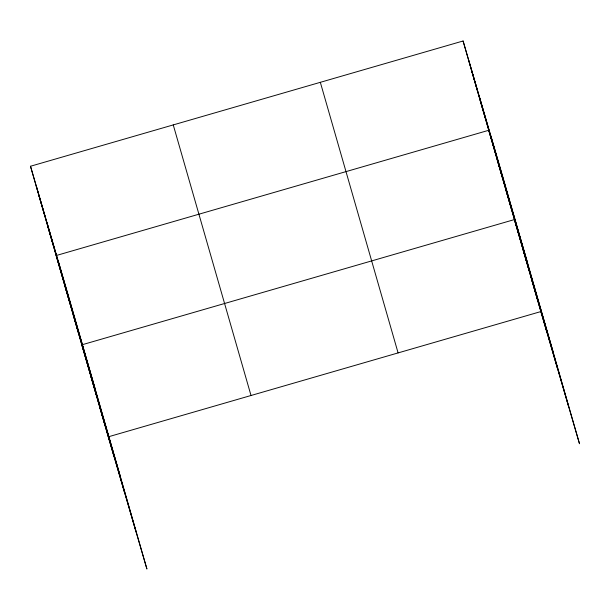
<?xml version="1.0" encoding="UTF-8"?>
<svg xmlns="http://www.w3.org/2000/svg" width="610" height="610" viewBox="0 0 610 610"><rect width="100%" height="100%" fill="white"/><g stroke="black" fill="none" stroke-linecap="round" stroke-linejoin="round"><path stroke-width="0.91" d="M30.5 166.248L69.151 298.427L146.918 569.016L108.267 436.836L30.5 166.248L463.082 40.984L501.733 173.164L579.5 443.752L540.849 311.573L463.082 40.984M108.267 436.836L540.849 311.573M471.637 70.752L477.394 90.425M480.192 100.513L485.949 120.193M527.398 262.46L488.747 130.281L56.166 255.544L94.817 387.724M497.303 160.041L503.052 179.721M505.858 189.809L511.607 209.489M553.057 351.749L514.405 219.577L81.824 344.841L120.475 477.012M523.22 250.237L528.977 269.917M532.034 280.905L537.791 300.585M39.055 196.016L44.812 215.696M47.61 225.776L53.36 245.456M64.713 285.305L70.47 304.985M73.269 315.073L79.025 334.753M90.638 375.501L96.395 395.181M99.453 406.168L105.202 425.849M490.882 136.038L568.642 406.626M479.696 97.791L557.456 368.379M468.838 60.664L546.606 331.253M320.334 82.319L398.094 352.908M173.255 124.913L251.015 395.501M58.293 261.301L136.06 531.889M47.107 223.054L124.875 493.642M36.257 185.928L114.017 456.516"/></g></svg>
